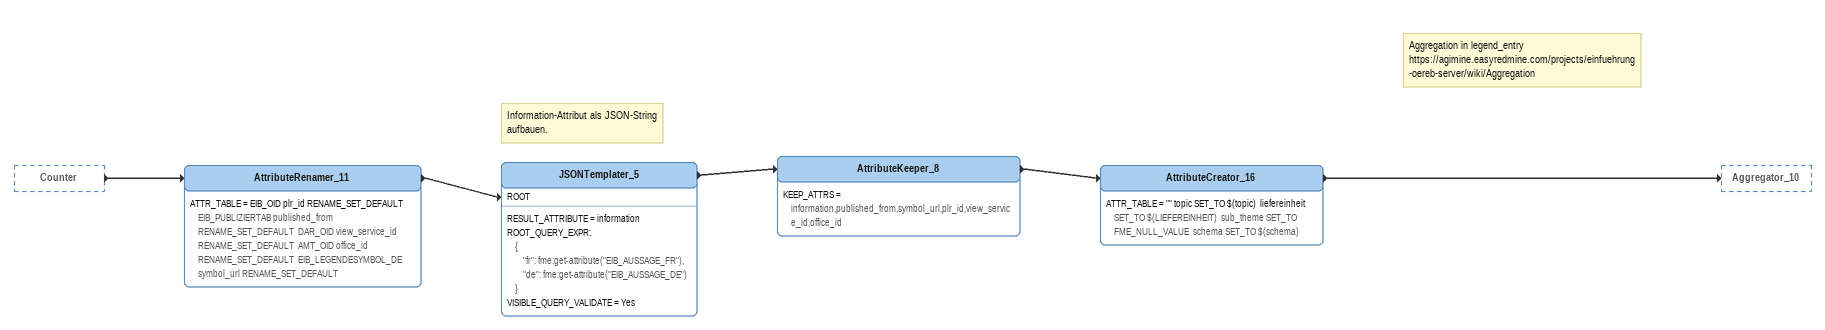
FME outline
Counter [outside]
    -> AttributeRenamer_11
AttributeRenamer_11
    ATTR_TABLE = EIB_OID plr_id RENAME_SET_DEFAULT  EIB_PUBLIZIERTAB published_from RENAME_SET_DEFAULT  DAR_OID view_service_id RENAME_SET_DEFAULT  AMT_OID office_id RENAME_SET_DEFAULT  EIB_LEGENDESYMBOL_DE symbol_url RENAME_SET_DEFAULT
    -> JSONTemplater_5 [ROOT]
Note: Information-Attribut als JSON-String / aufbauen.
JSONTemplater_5
    RESULT_ATTRIBUTE = information
    ROOT_QUERY_EXPR:
      {
          "fr": fme:get-attribute("EIB_AUSSAGE_FR"),
          "de": fme:get-attribute("EIB_AUSSAGE_DE")
      }
    VISIBLE_QUERY_VALIDATE = Yes
    -> AttributeKeeper_8
AttributeKeeper_8
    KEEP_ATTRS = information,published_from,symbol_url,plr_id,view_service_id,office_id
    -> AttributeCreator_16
Note: Aggregation in legend_entry / https://agimine.easyredmine.com/projects/einfuehrung-oereb-server/wiki/Aggregation
AttributeCreator_16
    ATTR_TABLE = "" topic SET_TO $(topic)  liefereinheit SET_TO $(LIEFEREINHEIT)  sub_theme SET_TO FME_NULL_VALUE  schema SET_TO $(schema)
    -> Aggregator_10
